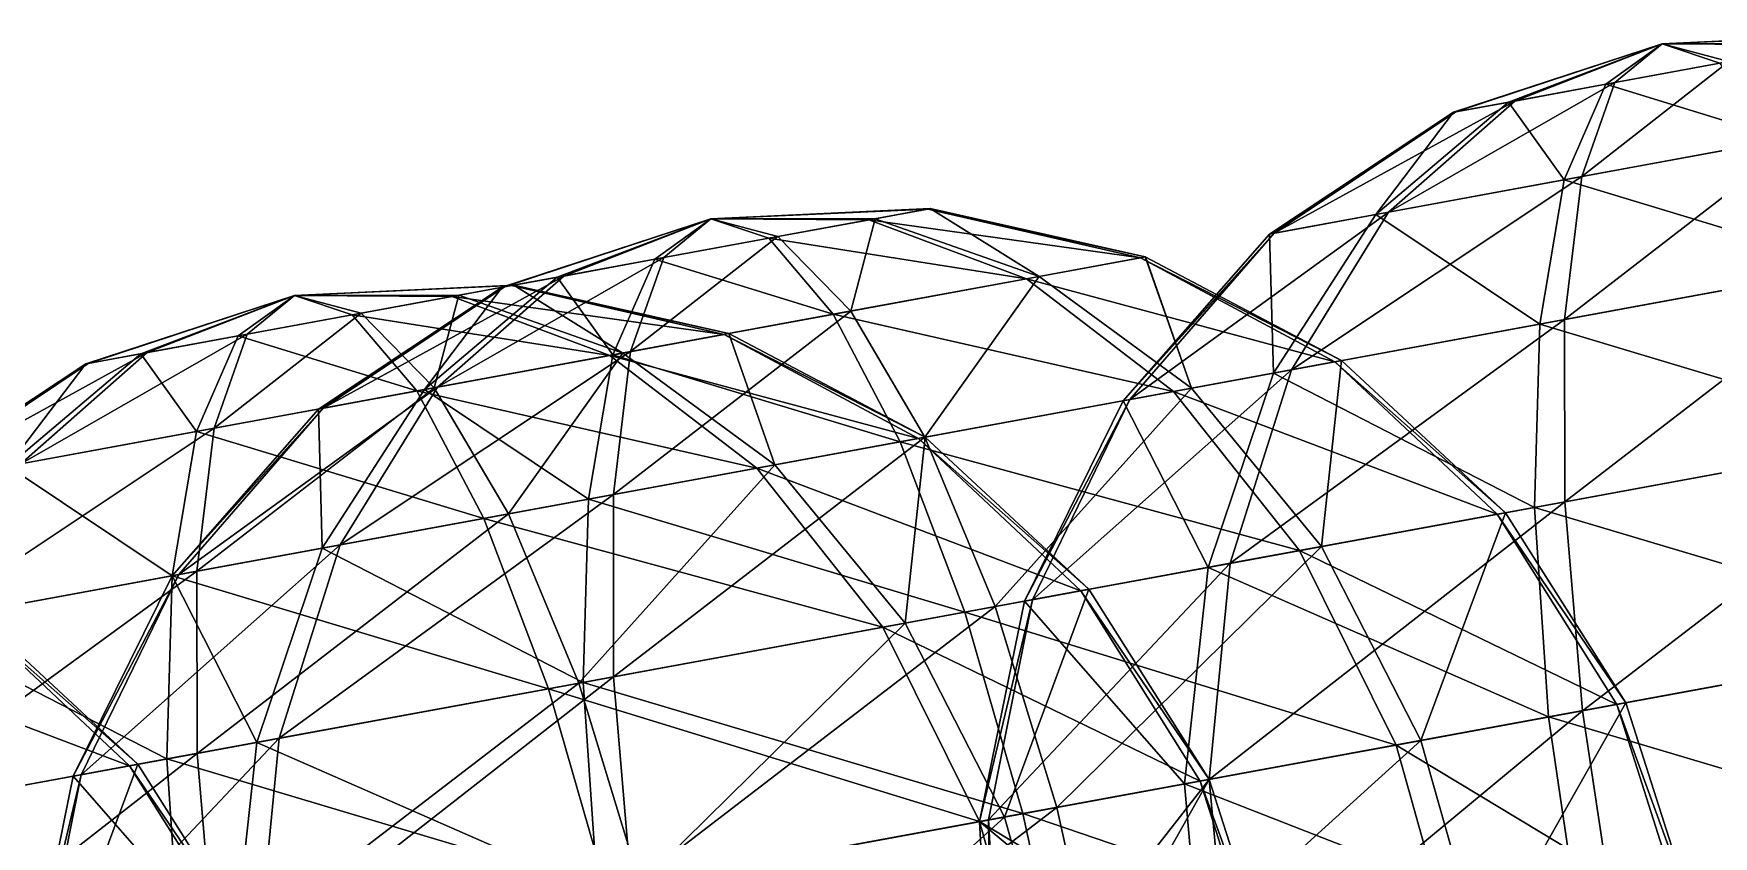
# Model space of a CAD drawing. Header units: metres. Extents: x -550 to 12, y -466 to 28.
# Drawn here: x -323.2 to -265, y -32.7 to -4.8 of the extents above; entities that cross this region are included whole.
import ezdxf

# ---------------------------------------------------------------- set-up
doc = ezdxf.new("R2010")
doc.units = ezdxf.units.M

msp = doc.modelspace()

# ---------------------------------------------------------------- linework, layer by layer
for points in [[(-272.12457, -7.207157, -912.7781), (-266.79633, -5.187, -918.15045), (-274.0277, -7.557468, -916.3008), (-274.02762, -7.557368, -916.30066)], [(-274.0277, -7.557468, -916.3008), (-266.79633, -5.187, -918.15045), (-273.94363, -7.541992, -920.31915), (-273.94354, -7.541892, -920.31903)], [(-273.94363, -7.541992, -920.31915), (-266.79633, -5.187, -918.15045), (-271.89487, -7.164879, -923.75635), (-271.89478, -7.164779, -923.7562)], [(-268.7441, -6.584927, -910.6949), (-266.79633, -5.187, -918.15045), (-272.12457, -7.207157, -912.7781), (-272.12448, -7.207057, -912.77795)], [(-271.89487, -7.164879, -923.75635), (-266.79633, -5.187, -918.15045), (-268.43036, -6.527172, -925.6915), (-268.43027, -6.527072, -925.6914)], [(-264.79218, -5.857502, -910.6094), (-266.79633, -5.187, -918.15045), (-268.7441, -6.584927, -910.6949), (-268.74402, -6.584827, -910.69476)], [(-268.43036, -6.527172, -925.6915), (-266.79633, -5.187, -918.15045), (-264.4784, -5.799747, -925.606), (-264.4783, -5.799647, -925.6059)], [(-261.09796, -5.177517, -923.5228), (-266.79633, -5.187, -918.15045), (-259.1948, -4.827206, -920.0001), (-259.1947, -4.827106, -920)], [(-259.1948, -4.827206, -920.0001), (-266.79633, -5.187, -918.15045), (-259.27887, -4.842682, -915.98175), (-259.27878, -4.842582, -915.9816)], [(-259.27887, -4.842682, -915.98175), (-266.79633, -5.187, -918.15045), (-261.32767, -5.219795, -912.54456), (-261.32758, -5.219695, -912.54443)], [(-264.4784, -5.799747, -925.606), (-266.79633, -5.187, -918.15045), (-261.09796, -5.177517, -923.5228), (-261.09787, -5.177417, -923.5227)], [(-261.32767, -5.219795, -912.54456), (-266.79633, -5.187, -918.15045), (-264.79218, -5.857502, -910.6094), (-264.79208, -5.857402, -910.60925)], [(-269.58292, -9.786682, -932.7186), (-268.43036, -6.527172, -925.6915), (-264.4784, -5.799747, -925.606), (-264.4783, -5.799647, -925.6059)], [(-269.58292, -9.786682, -932.7186), (-264.4784, -5.799747, -925.606), (-261.94836, -8.381405, -932.55347), (-261.94827, -8.381305, -932.55334)], [(-262.55453, -8.492981, -903.5823), (-264.79218, -5.857502, -910.6094), (-268.7441, -6.584927, -910.6949), (-268.74402, -6.584827, -910.69476)], [(-276.27585, -11.018637, -928.9802), (-271.89487, -7.164879, -923.75635), (-268.43036, -6.527172, -925.6915), (-268.43027, -6.527072, -925.6914)], [(-276.27585, -11.018637, -928.9802), (-268.43036, -6.527172, -925.6915), (-269.58292, -9.786682, -932.7186), (-269.58282, -9.786582, -932.7185)], [(-270.1891, -9.898258, -903.74744), (-268.7441, -6.584927, -910.6949), (-272.12457, -7.207157, -912.7781), (-272.12448, -7.207057, -912.77795)], [(-262.55453, -8.492981, -903.5823), (-268.7441, -6.584927, -910.6949), (-270.1891, -9.898258, -903.74744), (-270.189, -9.898158, -903.7473)], [(-280.3962, -11.777063, -914.5772), (-274.0277, -7.557468, -916.3008), (-273.94363, -7.541992, -920.31915), (-273.94354, -7.541892, -920.31903)], [(-280.3962, -11.777063, -914.5772), (-273.94363, -7.541992, -920.31915), (-280.2338, -11.747166, -922.34), (-280.2337, -11.747066, -922.3399)], [(-276.7196, -11.100315, -907.77185), (-274.0277, -7.557468, -916.3008), (-280.3962, -11.777063, -914.5772), (-280.39612, -11.776963, -914.5771)], [(-280.2338, -11.747166, -922.34), (-273.94363, -7.541992, -920.31915), (-271.89487, -7.164879, -923.75635), (-271.89478, -7.164779, -923.7562)], [(-280.2338, -11.747166, -922.34), (-271.89487, -7.164879, -923.75635), (-276.27585, -11.018637, -928.9802), (-276.27576, -11.018537, -928.9801)], [(-270.1891, -9.898258, -903.74744), (-272.12457, -7.207157, -912.7781), (-276.7196, -11.100315, -907.77185), (-276.7195, -11.100215, -907.7717)], [(-276.7196, -11.100315, -907.77185), (-272.12457, -7.207157, -912.7781), (-274.0277, -7.557468, -916.3008), (-274.02762, -7.557368, -916.30066)], [(-260.23584, -12.913837, -897.5479), (-262.55453, -8.492981, -903.5823), (-270.1891, -9.898258, -903.74744), (-270.189, -9.898158, -903.7473)], [(-270.1755, -14.743408, -938.753), (-269.58292, -9.786682, -932.7186), (-261.94836, -8.381405, -932.55347), (-261.94827, -8.381305, -932.55334)], [(-270.1755, -14.743408, -938.753), (-261.94836, -8.381405, -932.55347), (-259.3786, -12.756046, -938.5194), (-259.3785, -12.755946, -938.5193)], [(-261.94836, -8.381405, -932.55347), (-261.94836, -8.381405, -932.55347), (-269.58292, -9.786682, -932.7186), (-269.58282, -9.786582, -932.7185)], [(-279.64075, -16.485655, -933.4661), (-276.27585, -11.018637, -928.9802), (-269.58292, -9.786682, -932.7186), (-269.58282, -9.786582, -932.7185)], [(-279.64075, -16.485655, -933.4661), (-269.58292, -9.786682, -932.7186), (-270.1755, -14.743408, -938.753), (-270.1754, -14.743308, -938.75287)], [(-271.03275, -14.901199, -897.7815), (-270.1891, -9.898258, -903.74744), (-276.7196, -11.100315, -907.77185), (-276.7195, -11.100215, -907.7717)], [(-260.23584, -12.913837, -897.5479), (-270.1891, -9.898258, -903.74744), (-271.03275, -14.901199, -897.7815), (-271.03265, -14.901099, -897.7814)], [(-294.06085, -11.24493, -808.2985), (-299.75922, -11.254414, -802.92615), (-292.15768, -10.894619, -804.7758), (-292.1576, -10.894519, -804.7757)], [(-292.15768, -10.894619, -804.7758), (-299.75922, -11.254414, -802.92615), (-292.24176, -10.910095, -800.75745), (-292.24167, -10.909995, -800.7573)], [(-292.24176, -10.910095, -800.75745), (-299.75922, -11.254414, -802.92615), (-294.29056, -11.287209, -797.32025), (-294.29047, -11.287108, -797.3201)], [(-284.86655, -12.599911, -798.7366), (-292.24176, -10.910095, -800.75745), (-294.29056, -11.287209, -797.32025), (-294.29047, -11.287108, -797.3201)], [(-288.38074, -13.246761, -813.30475), (-294.06085, -11.24493, -808.2985), (-292.15768, -10.894619, -804.7758), (-292.1576, -10.894519, -804.7757)], [(-284.70413, -12.570013, -806.4994), (-292.15768, -10.894619, -804.7758), (-292.24176, -10.910095, -800.75745), (-292.24167, -10.909995, -800.7573)], [(-284.70413, -12.570013, -806.4994), (-292.24176, -10.910095, -800.75745), (-284.86655, -12.599911, -798.7366), (-284.86646, -12.599811, -798.73645)], [(-288.38074, -13.246761, -813.30475), (-292.15768, -10.894619, -804.7758), (-284.70413, -12.570013, -806.4994), (-284.70404, -12.569913, -806.49927)], [(-285.2381, -17.515951, -924.07544), (-280.2338, -11.747166, -922.34), (-276.27585, -11.018637, -928.9802), (-276.27576, -11.018537, -928.9801)], [(-285.2381, -17.515951, -924.07544), (-276.27585, -11.018637, -928.9802), (-279.64075, -16.485655, -933.4661), (-279.64066, -16.485556, -933.466)], [(-305.08746, -13.27457, -797.5538), (-299.75922, -11.254414, -802.92615), (-306.9906, -13.624882, -801.0765), (-306.9905, -13.624782, -801.07635)], [(-306.9906, -13.624882, -801.0765), (-299.75922, -11.254414, -802.92615), (-306.90652, -13.609405, -805.09485), (-306.90643, -13.609305, -805.0947)], [(-306.90652, -13.609405, -805.09485), (-299.75922, -11.254414, -802.92615), (-304.85776, -13.232292, -808.53204), (-304.85767, -13.232192, -808.5319)], [(-301.707, -12.65234, -795.4706), (-299.75922, -11.254414, -802.92615), (-305.08746, -13.27457, -797.5538), (-305.08737, -13.27447, -797.55365)], [(-304.85776, -13.232292, -808.53204), (-299.75922, -11.254414, -802.92615), (-301.39325, -12.594585, -810.4672), (-301.39316, -12.594485, -810.4671)], [(-297.75507, -11.924915, -795.3851), (-299.75922, -11.254414, -802.92615), (-301.707, -12.65234, -795.4706), (-301.7069, -12.65224, -795.47046)], [(-301.39325, -12.594585, -810.4672), (-299.75922, -11.254414, -802.92615), (-297.44128, -11.867161, -810.3817), (-297.4412, -11.867061, -810.3816)], [(-297.44128, -11.867161, -810.3817), (-299.75922, -11.254414, -802.92615), (-294.06085, -11.24493, -808.2985), (-294.06076, -11.24483, -808.2984)], [(-294.29056, -11.287209, -797.32025), (-299.75922, -11.254414, -802.92615), (-297.75507, -11.924915, -795.3851), (-297.75497, -11.924815, -795.38495)], [(-288.8245, -13.32844, -792.0964), (-294.29056, -11.287209, -797.32025), (-297.75507, -11.924915, -795.3851), (-297.75497, -11.924815, -795.38495)], [(-294.91125, -14.448818, -817.32916), (-297.44128, -11.867161, -810.3817), (-294.06085, -11.24493, -808.2985), (-294.06076, -11.24483, -808.2984)], [(-294.91125, -14.448818, -817.32916), (-294.06085, -11.24493, -808.2985), (-288.38074, -13.246761, -813.30475), (-288.38065, -13.246661, -813.3046)], [(-284.86655, -12.599911, -798.7366), (-294.29056, -11.287209, -797.32025), (-288.8245, -13.32844, -792.0964), (-288.8244, -13.32834, -792.09625)], [(-280.26828, -16.601166, -903.4729), (-276.7196, -11.100315, -907.77185), (-280.3962, -11.777063, -914.5772), (-280.39612, -11.776963, -914.5771)], [(-271.03275, -14.901199, -897.7815), (-276.7196, -11.100315, -907.77185), (-280.26828, -16.601166, -903.4729), (-280.2682, -16.601067, -903.4728)], [(-302.5458, -15.854095, -817.4943), (-301.39325, -12.594585, -810.4672), (-297.44128, -11.867161, -810.3817), (-297.4412, -11.867061, -810.3816)], [(-302.5458, -15.854095, -817.4943), (-297.44128, -11.867161, -810.3817), (-294.91125, -14.448818, -817.32916), (-294.91116, -14.448718, -817.32904)], [(-295.51743, -14.560394, -788.358), (-297.75507, -11.924915, -795.3851), (-301.707, -12.65234, -795.4706), (-301.7069, -12.65224, -795.47046)], [(-288.8245, -13.32844, -792.0964), (-297.75507, -11.924915, -795.3851), (-295.51743, -14.560394, -788.358), (-295.51733, -14.560294, -788.35785)], [(-285.4678, -17.55823, -913.0971), (-280.3962, -11.777063, -914.5772), (-280.2338, -11.747166, -922.34), (-280.2337, -11.747066, -922.3399)], [(-285.4678, -17.55823, -913.0971), (-280.2338, -11.747166, -922.34), (-285.2381, -17.515951, -924.07544), (-285.238, -17.515852, -924.0753)], [(-280.26828, -16.601166, -903.4729), (-280.3962, -11.777063, -914.5772), (-285.4678, -17.55823, -913.0971), (-285.4677, -17.55813, -913.097)], [(-309.23874, -17.08605, -813.7559), (-304.85776, -13.232292, -808.53204), (-301.39325, -12.594585, -810.4672), (-301.39316, -12.594485, -810.4671)], [(-309.23874, -17.08605, -813.7559), (-301.39325, -12.594585, -810.4672), (-302.5458, -15.854095, -817.4943), (-302.54572, -15.853995, -817.4942)], [(-303.15198, -15.965672, -788.52313), (-301.707, -12.65234, -795.4706), (-305.08746, -13.27457, -797.5538), (-305.08737, -13.27447, -797.55365)], [(-295.51743, -14.560394, -788.358), (-301.707, -12.65234, -795.4706), (-303.15198, -15.965672, -788.52313), (-303.1519, -15.965571, -788.523)], [(-278.1361, -16.208708, -797.00116), (-284.86655, -12.599911, -798.7366), (-288.8245, -13.32844, -792.0964), (-288.8244, -13.32834, -792.09625)], [(-283.10596, -17.123493, -817.6037), (-288.38074, -13.246761, -813.30475), (-284.70413, -12.570013, -806.4994), (-284.70404, -12.569913, -806.49927)], [(-277.90643, -16.16643, -807.9795), (-284.70413, -12.570013, -806.4994), (-284.86655, -12.599911, -798.7366), (-284.86646, -12.599811, -798.73645)], [(-277.90643, -16.16643, -807.9795), (-284.86655, -12.599911, -798.7366), (-278.1361, -16.208708, -797.00116), (-278.13602, -16.208609, -797.00104)], [(-283.10596, -17.123493, -817.6037), (-284.70413, -12.570013, -806.4994), (-277.90643, -16.16643, -807.9795), (-277.90634, -16.16633, -807.9794)], [(-270.1677, -21.059553, -943.3833), (-270.1755, -14.743408, -938.753), (-259.3786, -12.756046, -938.5194), (-259.3785, -12.755946, -938.5193)], [(-259.3786, -12.756046, -938.5194), (-259.3786, -12.756046, -938.5194), (-270.1755, -14.743408, -938.753), (-270.1754, -14.743308, -938.75287)], [(-270.1677, -21.059553, -943.3833), (-259.3786, -12.756046, -938.5194), (-256.94424, -18.625542, -943.0972), (-256.94415, -18.625443, -943.0971)], [(-313.1967, -17.814579, -807.1157), (-306.90652, -13.609405, -805.09485), (-304.85776, -13.232292, -808.53204), (-304.85767, -13.232192, -808.5319)], [(-313.1967, -17.814579, -807.1157), (-304.85776, -13.232292, -808.53204), (-309.23874, -17.08605, -813.7559), (-309.23865, -17.08595, -813.7558)], [(-303.15198, -15.965672, -788.52313), (-305.08746, -13.27457, -797.5538), (-309.6825, -17.167728, -792.54755), (-309.6824, -17.16763, -792.5474)], [(-309.6825, -17.167728, -792.54755), (-305.08746, -13.27457, -797.5538), (-306.9906, -13.624882, -801.0765), (-306.9905, -13.624782, -801.07635)], [(-283.7335, -17.239004, -787.6105), (-288.8245, -13.32844, -792.0964), (-295.51743, -14.560394, -788.358), (-295.51733, -14.560294, -788.35785)], [(-292.3415, -18.82346, -823.2951), (-294.91125, -14.448818, -817.32916), (-288.38074, -13.246761, -813.30475), (-288.38065, -13.246661, -813.3046)], [(-292.3415, -18.82346, -823.2951), (-288.38074, -13.246761, -813.30475), (-283.10596, -17.123493, -817.6037), (-283.10587, -17.123394, -817.6036)], [(-278.1361, -16.208708, -797.00116), (-288.8245, -13.32844, -792.0964), (-283.7335, -17.239004, -787.6105), (-283.7334, -17.238905, -787.61035)], [(-257.99414, -18.818794, -892.9176), (-260.23584, -12.913837, -897.5479), (-271.03275, -14.901199, -897.7815), (-271.03265, -14.901099, -897.7814)], [(-319.5194, -15.931026, -1176.7433), (-314.19116, -13.91087, -1182.1156), (-321.42255, -16.281338, -1180.266), (-321.42245, -16.281239, -1180.2659)], [(-321.42255, -16.281338, -1180.266), (-314.19116, -13.91087, -1182.1156), (-321.33847, -16.265862, -1184.2843), (-321.33838, -16.265762, -1184.2842)], [(-321.33847, -16.265862, -1184.2843), (-314.19116, -13.91087, -1182.1156), (-319.2897, -15.888748, -1187.7216), (-319.2896, -15.888648, -1187.7214)], [(-316.13895, -15.308796, -1174.66), (-314.19116, -13.91087, -1182.1156), (-319.5194, -15.931026, -1176.7433), (-319.51932, -15.930926, -1176.7432)], [(-319.2897, -15.888748, -1187.7216), (-314.19116, -13.91087, -1182.1156), (-315.8252, -15.251041, -1189.6566), (-315.8251, -15.250941, -1189.6565)], [(-312.187, -14.581371, -1174.5746), (-314.19116, -13.91087, -1182.1156), (-316.13895, -15.308796, -1174.66), (-316.13885, -15.308696, -1174.6599)], [(-315.8252, -15.251041, -1189.6566), (-314.19116, -13.91087, -1182.1156), (-311.87323, -14.523617, -1189.5712), (-311.87314, -14.523517, -1189.571)], [(-308.4928, -13.901386, -1187.4879), (-314.19116, -13.91087, -1182.1156), (-306.58963, -13.551075, -1183.9652), (-306.58954, -13.550975, -1183.9651)], [(-306.58963, -13.551075, -1183.9652), (-314.19116, -13.91087, -1182.1156), (-306.6737, -13.566551, -1179.9469), (-306.6736, -13.566451, -1179.9468)], [(-306.6737, -13.566551, -1179.9469), (-314.19116, -13.91087, -1182.1156), (-308.7225, -13.943665, -1176.5096), (-308.7224, -13.943564, -1176.5095)], [(-311.87323, -14.523617, -1189.5712), (-314.19116, -13.91087, -1182.1156), (-308.4928, -13.901386, -1187.4879), (-308.4927, -13.901286, -1187.4878)], [(-308.7225, -13.943665, -1176.5096), (-314.19116, -13.91087, -1182.1156), (-312.187, -14.581371, -1174.5746), (-312.18692, -14.581271, -1174.5745)], [(-313.3591, -17.844477, -799.3529), (-306.9906, -13.624882, -801.0765), (-306.90652, -13.609405, -805.09485), (-306.90643, -13.609305, -805.0947)], [(-313.3591, -17.844477, -799.3529), (-306.90652, -13.609405, -805.09485), (-313.1967, -17.814579, -807.1157), (-313.1966, -17.81448, -807.1156)], [(-309.6825, -17.167728, -792.54755), (-306.9906, -13.624882, -801.0765), (-313.3591, -17.844477, -799.3529), (-313.359, -17.844378, -799.3528)], [(-303.25644, -15.984896, -1171.2858), (-308.7225, -13.943665, -1176.5096), (-312.187, -14.581371, -1174.5746), (-312.18692, -14.581271, -1174.5745)], [(-309.3432, -17.105274, -1196.5187), (-311.87323, -14.523617, -1189.5712), (-308.4928, -13.901386, -1187.4879), (-308.4927, -13.901286, -1187.4878)], [(-309.3432, -17.105274, -1196.5187), (-308.4928, -13.901386, -1187.4879), (-302.81268, -15.903217, -1192.4943), (-302.8126, -15.903117, -1192.4941)], [(-299.2985, -15.256367, -1177.926), (-306.6737, -13.566551, -1179.9469), (-308.7225, -13.943665, -1176.5096), (-308.7224, -13.943564, -1176.5095)], [(-299.2985, -15.256367, -1177.926), (-308.7225, -13.943665, -1176.5096), (-303.25644, -15.984896, -1171.2858), (-303.25635, -15.984796, -1171.2856)], [(-302.81268, -15.903217, -1192.4943), (-308.4928, -13.901386, -1187.4879), (-306.58963, -13.551075, -1183.9652), (-306.58954, -13.550975, -1183.9651)], [(-299.13608, -15.226469, -1185.6888), (-306.58963, -13.551075, -1183.9652), (-306.6737, -13.566551, -1179.9469), (-306.6736, -13.566451, -1179.9468)], [(-299.13608, -15.226469, -1185.6888), (-306.6737, -13.566551, -1179.9469), (-299.2985, -15.256367, -1177.926), (-299.2984, -15.256267, -1177.9259)], [(-302.81268, -15.903217, -1192.4943), (-306.58963, -13.551075, -1183.9652), (-299.13608, -15.226469, -1185.6888), (-299.136, -15.226369, -1185.6887)], [(-316.97775, -18.510551, -1196.6838), (-315.8252, -15.251041, -1189.6566), (-311.87323, -14.523617, -1189.5712), (-311.87314, -14.523517, -1189.571)], [(-316.97775, -18.510551, -1196.6838), (-311.87323, -14.523617, -1189.5712), (-309.3432, -17.105274, -1196.5187), (-309.3431, -17.105175, -1196.5186)], [(-303.1384, -20.810822, -823.5287), (-302.5458, -15.854095, -817.4943), (-294.91125, -14.448818, -817.32916), (-294.91116, -14.448718, -817.32904)], [(-303.1384, -20.810822, -823.5287), (-294.91125, -14.448818, -817.32916), (-292.3415, -18.82346, -823.2951), (-292.3414, -18.82336, -823.295)], [(-294.91125, -14.448818, -817.32916), (-294.91125, -14.448818, -817.32916), (-302.5458, -15.854095, -817.4943), (-302.54572, -15.853995, -817.4942)], [(-309.94937, -17.21685, -1167.5474), (-312.187, -14.581371, -1174.5746), (-316.13895, -15.308796, -1174.66), (-316.13885, -15.308696, -1174.6599)], [(-303.25644, -15.984896, -1171.2858), (-312.187, -14.581371, -1174.5746), (-309.94937, -17.21685, -1167.5474), (-309.94928, -17.216751, -1167.5472)], [(-293.19873, -18.98125, -782.3236), (-295.51743, -14.560394, -788.358), (-303.15198, -15.965672, -788.52313), (-303.1519, -15.965571, -788.523)], [(-283.7335, -17.239004, -787.6105), (-295.51743, -14.560394, -788.358), (-293.19873, -18.98125, -782.3236), (-293.19864, -18.981152, -782.3235)], [(-281.7602, -23.19336, -936.9082), (-279.64075, -16.485655, -933.4661), (-270.1755, -14.743408, -938.753), (-270.1754, -14.743308, -938.75287)], [(-281.7602, -23.19336, -936.9082), (-270.1755, -14.743408, -938.753), (-270.1677, -21.059553, -943.3833), (-270.1676, -21.059454, -943.3832)], [(-271.2176, -21.252806, -893.2037), (-271.03275, -14.901199, -897.7815), (-280.26828, -16.601166, -903.4729), (-280.2682, -16.601067, -903.4728)], [(-257.99414, -18.818794, -892.9176), (-271.03275, -14.901199, -897.7815), (-271.2176, -21.252806, -893.2037), (-271.2175, -21.252707, -893.20355)], [(-323.6707, -19.742506, -1192.9454), (-319.2897, -15.888748, -1187.7216), (-315.8252, -15.251041, -1189.6566), (-315.8251, -15.250941, -1189.6565)], [(-323.6707, -19.742506, -1192.9454), (-315.8252, -15.251041, -1189.6566), (-316.97775, -18.510551, -1196.6838), (-316.97766, -18.510452, -1196.6837)], [(-317.58392, -18.622128, -1167.7125), (-316.13895, -15.308796, -1174.66), (-319.5194, -15.931026, -1176.7433), (-319.51932, -15.930926, -1176.7432)], [(-309.94937, -17.21685, -1167.5474), (-316.13895, -15.308796, -1174.66), (-317.58392, -18.622128, -1167.7125), (-317.58383, -18.622028, -1167.7124)], [(-292.56805, -18.865164, -1176.1907), (-299.2985, -15.256367, -1177.926), (-303.25644, -15.984896, -1171.2858), (-303.25635, -15.984796, -1171.2856)], [(-297.5379, -19.77995, -1196.7932), (-302.81268, -15.903217, -1192.4943), (-299.13608, -15.226469, -1185.6888), (-299.136, -15.226369, -1185.6887)], [(-292.33838, -18.822886, -1187.169), (-299.13608, -15.226469, -1185.6888), (-299.2985, -15.256367, -1177.926), (-299.2984, -15.256267, -1177.9259)], [(-292.33838, -18.822886, -1187.169), (-299.2985, -15.256367, -1177.926), (-292.56805, -18.865164, -1176.1907), (-292.56796, -18.865065, -1176.1906)], [(-297.5379, -19.77995, -1196.7932), (-299.13608, -15.226469, -1185.6888), (-292.33838, -18.822886, -1187.169), (-292.3383, -18.822786, -1187.1688)], [(-327.79105, -20.500933, -1178.5424), (-321.42255, -16.281338, -1180.266), (-321.33847, -16.265862, -1184.2843), (-321.33838, -16.265762, -1184.2842)], [(-327.79105, -20.500933, -1178.5424), (-321.33847, -16.265862, -1184.2843), (-327.62863, -20.471035, -1186.3052), (-327.62854, -20.470936, -1186.305)], [(-324.11444, -19.824184, -1171.7369), (-321.42255, -16.281338, -1180.266), (-327.79105, -20.500933, -1178.5424), (-327.79095, -20.500834, -1178.5422)], [(-327.62863, -20.471035, -1186.3052), (-321.33847, -16.265862, -1184.2843), (-319.2897, -15.888748, -1187.7216), (-319.2896, -15.888648, -1187.7214)], [(-327.62863, -20.471035, -1186.3052), (-319.2897, -15.888748, -1187.7216), (-323.6707, -19.742506, -1192.9454), (-323.6706, -19.742407, -1192.9453)], [(-317.58392, -18.622128, -1167.7125), (-319.5194, -15.931026, -1176.7433), (-324.11444, -19.824184, -1171.7369), (-324.11435, -19.824085, -1171.7368)], [(-324.11444, -19.824184, -1171.7369), (-319.5194, -15.931026, -1176.7433), (-321.42255, -16.281338, -1180.266), (-321.42245, -16.281239, -1180.2659)], [(-312.60364, -22.553068, -818.2418), (-309.23874, -17.08605, -813.7559), (-302.5458, -15.854095, -817.4943), (-302.54572, -15.853995, -817.4942)], [(-312.60364, -22.553068, -818.2418), (-302.5458, -15.854095, -817.4943), (-303.1384, -20.810822, -823.5287), (-303.1383, -20.810722, -823.52856)], [(-298.16544, -19.89546, -1166.7999), (-303.25644, -15.984896, -1171.2858), (-309.94937, -17.21685, -1167.5474), (-309.94928, -17.216751, -1167.5472)], [(-303.99564, -20.968613, -782.5572), (-303.15198, -15.965672, -788.52313), (-309.6825, -17.167728, -792.54755), (-309.6824, -17.16763, -792.5474)], [(-306.77344, -21.479916, -1202.4846), (-309.3432, -17.105274, -1196.5187), (-302.81268, -15.903217, -1192.4943), (-302.8126, -15.903117, -1192.4941)], [(-306.77344, -21.479916, -1202.4846), (-302.81268, -15.903217, -1192.4943), (-297.5379, -19.77995, -1196.7932), (-297.5378, -19.77985, -1196.7931)], [(-293.19873, -18.98125, -782.3236), (-303.15198, -15.965672, -788.52313), (-303.99564, -20.968613, -782.5572), (-303.99554, -20.968513, -782.55707)], [(-292.56805, -18.865164, -1176.1907), (-303.25644, -15.984896, -1171.2858), (-298.16544, -19.89546, -1166.7999), (-298.16534, -19.89536, -1166.7998)], [(-272.5092, -21.490551, -795.66956), (-278.1361, -16.208708, -797.00116), (-283.7335, -17.239004, -787.6105), (-283.7334, -17.238905, -787.61035)], [(-278.59595, -22.61093, -820.9024), (-283.10596, -17.123493, -817.6037), (-277.90643, -16.16643, -807.9795), (-277.90634, -16.16633, -807.9794)], [(-278.59595, -22.61093, -820.9024), (-277.90643, -16.16643, -807.9795), (-272.22784, -21.438768, -809.1152), (-272.22775, -21.43867, -809.11505)], [(-272.22784, -21.438768, -809.1152), (-277.90643, -16.16643, -807.9795), (-278.1361, -16.208708, -797.00116), (-278.13602, -16.208609, -797.00104)], [(-272.22784, -21.438768, -809.1152), (-278.1361, -16.208708, -797.00116), (-272.5092, -21.490551, -795.66956), (-272.5091, -21.490452, -795.66943)], [(-288.61554, -24.45521, -925.40704), (-285.2381, -17.515951, -924.07544), (-279.64075, -16.485655, -933.4661), (-279.64066, -16.485556, -933.466)], [(-288.61554, -24.45521, -925.40704), (-279.64075, -16.485655, -933.4661), (-281.7602, -23.19336, -936.9082), (-281.7601, -23.19326, -936.9081)], [(-282.52875, -23.334831, -900.1742), (-280.26828, -16.601166, -903.4729), (-285.4678, -17.55823, -913.0971), (-285.4677, -17.55813, -913.097)], [(-271.2176, -21.252806, -893.2037), (-280.26828, -16.601166, -903.4729), (-282.52875, -23.334831, -900.1742), (-282.52866, -23.334732, -900.1741)], [(-318.201, -23.583364, -808.85114), (-313.1967, -17.814579, -807.1157), (-309.23874, -17.08605, -813.7559), (-309.23865, -17.08595, -813.7558)], [(-318.201, -23.583364, -808.85114), (-309.23874, -17.08605, -813.7559), (-312.60364, -22.553068, -818.2418), (-312.60355, -22.552969, -818.2417)], [(-307.63068, -21.637707, -1161.5131), (-309.94937, -17.21685, -1167.5474), (-317.58392, -18.622128, -1167.7125), (-317.58383, -18.622028, -1167.7124)], [(-317.57034, -23.467278, -1202.7181), (-316.97775, -18.510551, -1196.6838), (-309.3432, -17.105274, -1196.5187), (-309.3431, -17.105175, -1196.5186)], [(-317.57034, -23.467278, -1202.7181), (-309.3432, -17.105274, -1196.5187), (-306.77344, -21.479916, -1202.4846), (-306.77335, -21.479816, -1202.4845)], [(-309.3432, -17.105274, -1196.5187), (-309.3432, -17.105274, -1196.5187), (-316.97775, -18.510551, -1196.6838), (-316.97766, -18.510452, -1196.6837)], [(-313.23117, -22.66858, -788.2486), (-309.6825, -17.167728, -792.54755), (-313.3591, -17.844477, -799.3529), (-313.359, -17.844378, -799.3528)], [(-303.99564, -20.968613, -782.5572), (-309.6825, -17.167728, -792.54755), (-313.23117, -22.66858, -788.2486), (-313.23108, -22.66848, -788.2485)], [(-298.16544, -19.89546, -1166.7999), (-309.94937, -17.21685, -1167.5474), (-307.63068, -21.637707, -1161.5131), (-307.63058, -21.637608, -1161.513)], [(-279.36453, -22.752401, -784.1684), (-283.7335, -17.239004, -787.6105), (-293.19873, -18.98125, -782.3236), (-293.19864, -18.981152, -782.3235)], [(-289.90714, -24.692955, -827.8729), (-292.3415, -18.82346, -823.2951), (-283.10596, -17.123493, -817.6037), (-283.10587, -17.123394, -817.6036)], [(-289.90714, -24.692955, -827.8729), (-283.10596, -17.123493, -817.6037), (-278.59595, -22.61093, -820.9024), (-278.59586, -22.61083, -820.9023)], [(-272.5092, -21.490551, -795.66956), (-283.7335, -17.239004, -787.6105), (-279.36453, -22.752401, -784.1684), (-279.36444, -22.752302, -784.1683)], [(-318.4307, -23.625643, -797.8728), (-313.3591, -17.844477, -799.3529), (-313.1967, -17.814579, -807.1157), (-313.1966, -17.81448, -807.1156)], [(-318.4307, -23.625643, -797.8728), (-313.1967, -17.814579, -807.1157), (-318.201, -23.583364, -808.85114), (-318.2009, -23.583265, -808.851)], [(-313.23117, -22.66858, -788.2486), (-313.3591, -17.844477, -799.3529), (-318.4307, -23.625643, -797.8728), (-318.4306, -23.625544, -797.8727)], [(-288.89685, -24.506992, -911.9614), (-285.4678, -17.55823, -913.0971), (-285.2381, -17.515951, -924.07544), (-285.238, -17.515852, -924.0753)], [(-288.89685, -24.506992, -911.9614), (-285.2381, -17.515951, -924.07544), (-288.61554, -24.45521, -925.40704), (-288.61545, -24.45511, -925.4069)], [(-282.52875, -23.334831, -900.1742), (-285.4678, -17.55823, -913.0971), (-288.89685, -24.506992, -911.9614), (-288.89676, -24.506893, -911.9613)], [(-327.03558, -25.209524, -1197.4313), (-323.6707, -19.742506, -1192.9454), (-316.97775, -18.510551, -1196.6838), (-316.97766, -18.510452, -1196.6837)], [(-327.03558, -25.209524, -1197.4313), (-316.97775, -18.510551, -1196.6838), (-317.57034, -23.467278, -1202.7181), (-317.57025, -23.467178, -1202.718)], [(-318.42758, -23.625069, -1161.7466), (-317.58392, -18.622128, -1167.7125), (-324.11444, -19.824184, -1171.7369), (-324.11435, -19.824085, -1171.7368)], [(-307.63068, -21.637707, -1161.5131), (-317.58392, -18.622128, -1167.7125), (-318.42758, -23.625069, -1161.7466), (-318.4275, -23.62497, -1161.7465)], [(-269.56003, -28.30468, -946.294), (-270.1677, -21.059553, -943.3833), (-256.94424, -18.625542, -943.0972), (-256.94415, -18.625443, -943.0971)], [(-256.94424, -18.625542, -943.0972), (-256.94424, -18.625542, -943.0972), (-270.1677, -21.059553, -943.3833), (-270.1676, -21.059454, -943.3832)], [(-269.56003, -28.30468, -946.294), (-256.94424, -18.625542, -943.0972), (-254.81119, -25.589891, -945.975), (-254.81108, -25.589792, -945.97485)], [(-290.95703, -24.886208, -777.6933), (-293.19873, -18.98125, -782.3236), (-303.99564, -20.968613, -782.5572), (-303.99554, -20.968513, -782.55707)], [(-303.13058, -27.126966, -828.159), (-303.1384, -20.810822, -823.5287), (-292.3415, -18.82346, -823.2951), (-292.3414, -18.82336, -823.295)], [(-292.3415, -18.82346, -823.2951), (-292.3415, -18.82346, -823.2951), (-303.1384, -20.810822, -823.5287), (-303.1383, -20.810722, -823.52856)], [(-303.13058, -27.126966, -828.159), (-292.3415, -18.82346, -823.2951), (-289.90714, -24.692955, -827.8729), (-289.90704, -24.692856, -827.8728)], [(-286.94113, -24.147007, -1174.859), (-292.56805, -18.865164, -1176.1907), (-298.16544, -19.89546, -1166.7999), (-298.16534, -19.89536, -1166.7998)], [(-293.0279, -25.267385, -1200.0919), (-297.5379, -19.77995, -1196.7932), (-292.33838, -18.822886, -1187.169), (-292.3383, -18.822786, -1187.1688)], [(-279.36453, -22.752401, -784.1684), (-293.19873, -18.98125, -782.3236), (-290.95703, -24.886208, -777.6933), (-290.95694, -24.886108, -777.6932)], [(-293.0279, -25.267385, -1200.0919), (-292.33838, -18.822886, -1187.169), (-286.6598, -24.095224, -1188.3046), (-286.6597, -24.095125, -1188.3044)], [(-286.6598, -24.095224, -1188.3046), (-292.33838, -18.822886, -1187.169), (-292.56805, -18.865164, -1176.1907), (-292.56796, -18.865065, -1176.1906)], [(-286.6598, -24.095224, -1188.3046), (-292.56805, -18.865164, -1176.1907), (-286.94113, -24.147007, -1174.859), (-286.94104, -24.146908, -1174.8589)], [(-255.9822, -25.805437, -890.0069), (-257.99414, -18.818794, -892.9176), (-271.2176, -21.252806, -893.2037), (-271.2175, -21.252707, -893.20355)], [(-304.33908, -27.349411, -1207.0624), (-306.77344, -21.479916, -1202.4846), (-297.5379, -19.77995, -1196.7932), (-297.5378, -19.77985, -1196.7931)], [(-304.33908, -27.349411, -1207.0624), (-297.5379, -19.77995, -1196.7932), (-293.0279, -25.267385, -1200.0919), (-293.0278, -25.267286, -1200.0918)], [(-318.42758, -23.625069, -1161.7466), (-324.11444, -19.824184, -1171.7369), (-327.66312, -25.325035, -1167.438), (-327.66302, -25.324936, -1167.4379)], [(-293.79648, -25.408857, -1163.3578), (-298.16544, -19.89546, -1166.7999), (-307.63068, -21.637707, -1161.5131), (-307.63058, -21.637608, -1161.513)], [(-286.94113, -24.147007, -1174.859), (-298.16544, -19.89546, -1166.7999), (-293.79648, -25.408857, -1163.3578), (-293.7964, -25.408758, -1163.3577)], [(-314.72308, -29.260773, -821.6839), (-312.60364, -22.553068, -818.2418), (-303.1384, -20.810822, -823.5287), (-303.1383, -20.810722, -823.52856)], [(-314.72308, -29.260773, -821.6839), (-303.1384, -20.810822, -823.5287), (-303.13058, -27.126966, -828.159), (-303.1305, -27.126867, -828.1589)], [(-317.56253, -29.783422, -1207.3484), (-317.57034, -23.467278, -1202.7181), (-306.77344, -21.479916, -1202.4846), (-306.77335, -21.479816, -1202.4845)], [(-306.77344, -21.479916, -1202.4846), (-306.77344, -21.479916, -1202.4846), (-317.57034, -23.467278, -1202.7181), (-317.57025, -23.467178, -1202.718)], [(-317.56253, -29.783422, -1207.3484), (-306.77344, -21.479916, -1202.4846), (-304.33908, -27.349411, -1207.0624), (-304.339, -27.349312, -1207.0623)], [(-304.18048, -27.320219, -777.9794), (-303.99564, -20.968613, -782.5572), (-313.23117, -22.66858, -788.2486), (-313.23108, -22.66848, -788.2485)], [(-290.95703, -24.886208, -777.6933), (-303.99564, -20.968613, -782.5572), (-304.18048, -27.320219, -777.9794), (-304.1804, -27.32012, -777.97925)], [(-270.73102, -28.520226, -890.3259), (-271.2176, -21.252806, -893.2037), (-282.52875, -23.334831, -900.1742), (-282.52866, -23.334732, -900.1741)], [(-282.48978, -30.684631, -939.072), (-281.7602, -23.19336, -936.9082), (-270.1677, -21.059553, -943.3833), (-270.1676, -21.059454, -943.3832)], [(-282.48978, -30.684631, -939.072), (-270.1677, -21.059553, -943.3833), (-269.56003, -28.30468, -946.294), (-269.55994, -28.30458, -946.2939)], [(-268.36917, -28.085487, -794.8325), (-272.5092, -21.490551, -795.66956), (-279.36453, -22.752401, -784.1684), (-279.36444, -22.752302, -784.1683)], [(-275.15808, -29.335108, -822.9761), (-278.59595, -22.61093, -820.9024), (-272.22784, -21.438768, -809.1152), (-272.22775, -21.43867, -809.11505)], [(-275.15808, -29.335108, -822.9761), (-272.22784, -21.438768, -809.1152), (-268.05542, -28.027733, -809.8291), (-268.05533, -28.027634, -809.829)], [(-268.05542, -28.027733, -809.8291), (-272.22784, -21.438768, -809.1152), (-272.5092, -21.490551, -795.66956), (-272.5091, -21.490452, -795.66943)], [(-268.05542, -28.027733, -809.8291), (-272.5092, -21.490551, -795.66956), (-268.36917, -28.085487, -794.8325), (-268.36908, -28.085388, -794.8324)], [(-255.9822, -25.805437, -890.0069), (-271.2176, -21.252806, -893.2037), (-270.73102, -28.520226, -890.3259), (-270.73093, -28.520126, -890.3258)], [(-305.38898, -27.542664, -1156.8828), (-307.63068, -21.637707, -1161.5131), (-318.42758, -23.625069, -1161.7466), (-318.4275, -23.62497, -1161.7465)], [(-293.79648, -25.408857, -1163.3578), (-307.63068, -21.637707, -1161.5131), (-305.38898, -27.542664, -1156.8828), (-305.3889, -27.542564, -1156.8827)], [(-321.57843, -30.522623, -810.18274), (-318.201, -23.583364, -808.85114), (-312.60364, -22.553068, -818.2418), (-312.60355, -22.552969, -818.2417)], [(-321.57843, -30.522623, -810.18274), (-312.60364, -22.553068, -818.2418), (-314.72308, -29.260773, -821.6839), (-314.723, -29.260674, -821.6838)], [(-315.49164, -29.402245, -784.9499), (-313.23117, -22.66858, -788.2486), (-318.4307, -23.625643, -797.8728), (-318.4306, -23.625544, -797.8727)], [(-304.18048, -27.320219, -777.9794), (-313.23117, -22.66858, -788.2486), (-315.49164, -29.402245, -784.9499), (-315.49155, -29.402145, -784.94977)], [(-287.77408, -31.657305, -830.7507), (-289.90714, -24.692955, -827.8729), (-278.59595, -22.61093, -820.9024), (-278.59586, -22.61083, -820.9023)], [(-287.77408, -31.657305, -830.7507), (-278.59595, -22.61093, -820.9024), (-275.15808, -29.335108, -822.9761), (-275.158, -29.335009, -822.97595)], [(-276.01532, -29.492899, -782.0046), (-279.36453, -22.752401, -784.1684), (-290.95703, -24.886208, -777.6933), (-290.95694, -24.886108, -777.6932)], [(-290.13593, -32.09204, -926.2441), (-288.61554, -24.45521, -925.40704), (-281.7602, -23.19336, -936.9082), (-281.7601, -23.19326, -936.9081)], [(-290.13593, -32.09204, -926.2441), (-281.7602, -23.19336, -936.9082), (-282.48978, -30.684631, -939.072), (-282.4897, -30.684532, -939.0719)], [(-268.36917, -28.085487, -794.8325), (-279.36453, -22.752401, -784.1684), (-276.01532, -29.492899, -782.0046), (-276.01523, -29.4928, -782.00446)], [(-329.15503, -31.917229, -1200.8734), (-327.03558, -25.209524, -1197.4313), (-317.57034, -23.467278, -1202.7181), (-317.57025, -23.467178, -1202.718)], [(-329.15503, -31.917229, -1200.8734), (-317.57034, -23.467278, -1202.7181), (-317.56253, -29.783422, -1207.3484), (-317.56244, -29.783323, -1207.3483)], [(-318.61243, -29.976675, -1157.1688), (-318.42758, -23.625069, -1161.7466), (-327.66312, -25.325035, -1167.438), (-327.66302, -25.324936, -1167.4379)], [(-321.85974, -30.574406, -796.7371), (-318.4307, -23.625643, -797.8728), (-318.201, -23.583364, -808.85114), (-318.2009, -23.583265, -808.851)], [(-321.85974, -30.574406, -796.7371), (-318.201, -23.583364, -808.85114), (-321.57843, -30.522623, -810.18274), (-321.57834, -30.522524, -810.1826)], [(-315.49164, -29.402245, -784.9499), (-318.4307, -23.625643, -797.8728), (-321.85974, -30.574406, -796.7371), (-321.85965, -30.574306, -796.737)], [(-305.38898, -27.542664, -1156.8828), (-318.42758, -23.625069, -1161.7466), (-318.61243, -29.976675, -1157.1688), (-318.61234, -29.976576, -1157.1687)], [(-283.34702, -30.84242, -898.1005), (-282.52875, -23.334831, -900.1742), (-288.89685, -24.506992, -911.9614), (-288.89676, -24.506893, -911.9613)], [(-270.73102, -28.520226, -890.3259), (-282.52875, -23.334831, -900.1742), (-283.34702, -30.84242, -898.1005), (-283.34692, -30.842321, -898.1004)], [(-282.80112, -30.741943, -1174.022), (-286.94113, -24.147007, -1174.859), (-293.79648, -25.408857, -1163.3578), (-293.7964, -25.408758, -1163.3577)], [(-289.59003, -31.991564, -1202.1655), (-293.0279, -25.267385, -1200.0919), (-286.6598, -24.095224, -1188.3046), (-286.6597, -24.095125, -1188.3044)], [(-289.59003, -31.991564, -1202.1655), (-286.6598, -24.095224, -1188.3046), (-282.48737, -30.684189, -1189.0186), (-282.48727, -30.68409, -1189.0184)], [(-282.48737, -30.684189, -1189.0186), (-286.6598, -24.095224, -1188.3046), (-286.94113, -24.147007, -1174.859), (-286.94104, -24.146908, -1174.8589)], [(-282.48737, -30.684189, -1189.0186), (-286.94113, -24.147007, -1174.859), (-282.80112, -30.741943, -1174.022), (-282.80103, -30.741844, -1174.0219)], [(-319.904, -30.214413, -1059.6348), (-325.5309, -24.93257, -1060.9664), (-331.1283, -25.962866, -1051.5757), (-331.1282, -25.962767, -1051.5756)], [(-325.99075, -31.334791, -1084.8677), (-325.30124, -24.890291, -1071.9447), (-319.62265, -30.16263, -1073.0803), (-319.62256, -30.16253, -1073.0802)], [(-319.62265, -30.16263, -1073.0803), (-325.30124, -24.890291, -1071.9447), (-325.5309, -24.93257, -1060.9664), (-325.53082, -24.93247, -1060.9663)], [(-319.62265, -30.16263, -1073.0803), (-325.5309, -24.93257, -1060.9664), (-319.904, -30.214413, -1059.6348), (-319.9039, -30.214314, -1059.6346)], [(-288.94507, -31.87285, -774.7826), (-290.95703, -24.886208, -777.6933), (-304.18048, -27.320219, -777.9794), (-304.1804, -27.32012, -777.97925)], [(-302.52292, -34.372093, -831.0697), (-303.13058, -27.126966, -828.159), (-289.90714, -24.692955, -827.8729), (-289.90704, -24.692856, -827.8728)], [(-289.90714, -24.692955, -827.8729), (-289.90714, -24.692955, -827.8729), (-303.13058, -27.126966, -828.159), (-303.1305, -27.126867, -828.1589)], [(-302.52292, -34.372093, -831.0697), (-289.90714, -24.692955, -827.8729), (-287.77408, -31.657305, -830.7507), (-287.774, -31.657206, -830.75055)], [(-276.01532, -29.492899, -782.0046), (-290.95703, -24.886208, -777.6933), (-288.94507, -31.87285, -774.7826), (-288.94498, -31.872751, -774.7825)], [(-290.4497, -32.149796, -911.2475), (-288.89685, -24.506992, -911.9614), (-288.61554, -24.45521, -925.40704), (-288.61545, -24.45511, -925.4069)], [(-290.4497, -32.149796, -911.2475), (-288.61554, -24.45521, -925.40704), (-290.13593, -32.09204, -926.2441), (-290.13583, -32.09194, -926.24396)], [(-283.34702, -30.84242, -898.1005), (-288.89685, -24.506992, -911.9614), (-290.4497, -32.149796, -911.2475), (-290.44962, -32.149696, -911.2474)], [(-318.61243, -29.976675, -1157.1688), (-327.66312, -25.325035, -1167.438), (-329.92358, -32.0587, -1164.1393), (-329.9235, -32.0586, -1164.1392)], [(-290.44727, -32.149353, -1161.1941), (-293.79648, -25.408857, -1163.3578), (-305.38898, -27.542664, -1156.8828), (-305.3889, -27.542564, -1156.8827)], [(-302.20602, -34.31376, -1209.9402), (-304.33908, -27.349411, -1207.0624), (-293.0279, -25.267385, -1200.0919), (-293.0278, -25.267286, -1200.0918)], [(-302.20602, -34.31376, -1209.9402), (-293.0279, -25.267385, -1200.0919), (-289.59003, -31.991564, -1202.1655), (-289.58994, -31.991465, -1202.1654)], [(-282.80112, -30.741943, -1174.022), (-293.79648, -25.408857, -1163.3578), (-290.44727, -32.149353, -1161.1941), (-290.44717, -32.149254, -1161.194)], [(-268.39392, -35.98505, -947.2868), (-269.56003, -28.30468, -946.294), (-254.81119, -25.589891, -945.975), (-254.81108, -25.589792, -945.97485)], [(-254.81119, -25.589891, -945.975), (-254.81119, -25.589891, -945.975), (-269.56003, -28.30468, -946.294), (-269.55994, -28.30458, -946.2939)], [(-268.39392, -35.98505, -947.2868), (-254.81119, -25.589891, -945.975), (-253.12479, -33.174496, -946.95654), (-253.12468, -33.174397, -946.9564)], [(-319.904, -30.214413, -1059.6348), (-331.1283, -25.962866, -1051.5757), (-326.75934, -31.476263, -1048.1335), (-326.75925, -31.476164, -1048.1334)], [(-254.33711, -33.397644, -889.0141), (-255.9822, -25.805437, -890.0069), (-270.73102, -28.520226, -890.3259), (-270.73093, -28.520126, -890.3258)], [(-316.95486, -37.02855, -1210.2592), (-317.56253, -29.783422, -1207.3484), (-304.33908, -27.349411, -1207.0624), (-304.339, -27.349312, -1207.0623)], [(-304.33908, -27.349411, -1207.0624), (-304.33908, -27.349411, -1207.0624), (-317.56253, -29.783422, -1207.3484), (-317.56244, -29.783323, -1207.3483)], [(-316.95486, -37.02855, -1210.2592), (-304.33908, -27.349411, -1207.0624), (-302.20602, -34.31376, -1209.9402), (-302.20593, -34.31366, -1209.9401)], [(-303.6939, -34.58764, -775.1016), (-304.18048, -27.320219, -777.9794), (-315.49164, -29.402245, -784.9499), (-315.49155, -29.402145, -784.94977)], [(-315.45267, -36.752045, -823.8477), (-314.72308, -29.260773, -821.6839), (-303.13058, -27.126966, -828.159), (-303.1305, -27.126867, -828.1589)], [(-315.45267, -36.752045, -823.8477), (-303.13058, -27.126966, -828.159), (-302.52292, -34.372093, -831.0697), (-302.52283, -34.371994, -831.0696)], [(-288.94507, -31.87285, -774.7826), (-304.18048, -27.320219, -777.9794), (-303.6939, -34.58764, -775.1016), (-303.69382, -34.58754, -775.1015)], [(-303.377, -34.529305, -1153.972), (-305.38898, -27.542664, -1156.8828), (-318.61243, -29.976675, -1157.1688), (-318.61234, -29.976576, -1157.1687)], [(-290.44727, -32.149353, -1161.1941), (-305.38898, -27.542664, -1156.8828), (-303.377, -34.529305, -1153.972), (-303.37692, -34.529205, -1153.9719)], [(-269.60623, -36.2082, -889.34436), (-270.73102, -28.520226, -890.3259), (-283.34702, -30.84242, -898.1005), (-283.34692, -30.842321, -898.1004)], [(-281.7798, -38.448956, -939.81006), (-282.48978, -30.684631, -939.072), (-269.56003, -28.30468, -946.294), (-269.55994, -28.30458, -946.2939)], [(-281.7798, -38.448956, -939.81006), (-269.56003, -28.30468, -946.294), (-268.39392, -35.98505, -947.2868), (-268.39383, -35.98495, -947.2867)], [(-265.99826, -35.54409, -794.547), (-268.36917, -28.085487, -794.8325), (-276.01532, -29.492899, -782.0046), (-276.01523, -29.4928, -782.00446)], [(-273.02664, -36.83779, -823.68335), (-275.15808, -29.335108, -822.9761), (-268.05542, -28.027733, -809.8291), (-268.05533, -28.027634, -809.829)], [(-273.02664, -36.83779, -823.68335), (-268.05542, -28.027733, -809.8291), (-265.6734, -35.4843, -810.07263), (-265.6733, -35.4842, -810.0725)], [(-254.33711, -33.397644, -889.0141), (-270.73102, -28.520226, -890.3259), (-269.60623, -36.2082, -889.34436), (-269.60614, -36.2081, -889.34424)], [(-265.6734, -35.4843, -810.07263), (-268.05542, -28.027733, -809.8291), (-268.36917, -28.085487, -794.8325), (-268.36908, -28.085388, -794.8324)], [(-265.6734, -35.4843, -810.07263), (-268.36917, -28.085487, -794.8325), (-265.99826, -35.54409, -794.547), (-265.99817, -35.54399, -794.5469)], [(-323.09882, -38.159454, -811.0198), (-321.57843, -30.522623, -810.18274), (-314.72308, -29.260773, -821.6839), (-314.723, -29.260674, -821.6838)], [(-323.09882, -38.159454, -811.0198), (-314.72308, -29.260773, -821.6839), (-315.45267, -36.752045, -823.8477), (-315.45258, -36.751945, -823.8476)], [(-316.3099, -36.909836, -782.8762), (-315.49164, -29.402245, -784.9499), (-321.85974, -30.574406, -796.7371), (-321.85965, -30.574306, -796.737)], [(-303.6939, -34.58764, -775.1016), (-315.49164, -29.402245, -784.9499), (-316.3099, -36.909836, -782.8762), (-316.3098, -36.909737, -782.8761)], [(-273.91412, -37.00115, -781.26654), (-276.01532, -29.492899, -782.0046), (-288.94507, -31.87285, -774.7826), (-288.94498, -31.872751, -774.7825)], [(-286.08768, -39.24191, -831.73224), (-287.77408, -31.657305, -830.7507), (-275.15808, -29.335108, -822.9761), (-275.158, -29.335009, -822.97595)], [(-286.08768, -39.24191, -831.73224), (-275.15808, -29.335108, -822.9761), (-273.02664, -36.83779, -823.68335), (-273.02655, -36.837692, -823.6832)], [(-265.99826, -35.54409, -794.547), (-276.01532, -29.492899, -782.0046), (-273.91412, -37.00115, -781.26654), (-273.91403, -37.00105, -781.2664)], [(-318.12585, -37.244095, -1154.291), (-318.61243, -29.976675, -1157.1688), (-329.92358, -32.0587, -1164.1393), (-329.9235, -32.0586, -1164.1392)], [(-329.8846, -39.4085, -1203.0371), (-329.15503, -31.917229, -1200.8734), (-317.56253, -29.783422, -1207.3484), (-317.56244, -29.783323, -1207.3483)], [(-329.8846, -39.4085, -1203.0371), (-317.56253, -29.783422, -1207.3484), (-316.95486, -37.02855, -1210.2592), (-316.95477, -37.02845, -1210.259)], [(-315.76398, -36.80935, -1058.7977), (-319.904, -30.214413, -1059.6348), (-326.75934, -31.476263, -1048.1335), (-326.75925, -31.476164, -1048.1334)], [(-322.5529, -38.058968, -1086.9413), (-325.99075, -31.334791, -1084.8677), (-319.62265, -30.16263, -1073.0803), (-319.62256, -30.16253, -1073.0802)], [(-322.5529, -38.058968, -1086.9413), (-319.62265, -30.16263, -1073.0803), (-315.45023, -36.751595, -1073.7943), (-315.45013, -36.751495, -1073.7942)], [(-315.45023, -36.751595, -1073.7943), (-319.62265, -30.16263, -1073.0803), (-319.904, -30.214413, -1059.6348), (-319.9039, -30.214314, -1059.6346)], [(-315.45023, -36.751595, -1073.7943), (-319.904, -30.214413, -1059.6348), (-315.76398, -36.80935, -1058.7977), (-315.7639, -36.80925, -1058.7976)], [(-303.377, -34.529305, -1153.972), (-318.61243, -29.976675, -1157.1688), (-318.12585, -37.244095, -1154.291), (-318.12576, -37.243996, -1154.2909)], [(-323.4126, -38.21721, -796.0232), (-321.85974, -30.574406, -796.7371), (-321.57843, -30.522623, -810.18274), (-321.57834, -30.522524, -810.1826)], [(-323.4126, -38.21721, -796.0232), (-321.57843, -30.522623, -810.18274), (-323.09882, -38.159454, -811.0198), (-323.09872, -38.159355, -811.01965)], [(-316.3099, -36.909836, -782.8762), (-321.85974, -30.574406, -796.7371), (-323.4126, -38.21721, -796.0232), (-323.4125, -38.21711, -796.0231)], [(-282.66724, -38.612312, -897.39325), (-283.34702, -30.84242, -898.1005), (-290.4497, -32.149796, -911.2475), (-290.44962, -32.149696, -911.2474)], [(-280.4302, -38.200546, -1173.7365), (-282.80112, -30.741943, -1174.022), (-290.44727, -32.149353, -1161.1941), (-290.44717, -32.149254, -1161.194)], [(-289.69565, -39.906017, -926.5296), (-290.13593, -32.09204, -926.2441), (-282.48978, -30.684631, -939.072), (-282.4897, -30.684532, -939.0719)], [(-289.69565, -39.906017, -926.5296), (-282.48978, -30.684631, -939.072), (-281.7798, -38.448956, -939.81006), (-281.7797, -38.448856, -939.80994)], [(-287.4586, -39.494247, -1202.8728), (-289.59003, -31.991564, -1202.1655), (-282.48737, -30.684189, -1189.0186), (-282.48727, -30.68409, -1189.0184)], [(-287.4586, -39.494247, -1202.8728), (-282.48737, -30.684189, -1189.0186), (-280.10535, -38.140755, -1189.2621), (-280.10526, -38.140656, -1189.262)], [(-269.60623, -36.2082, -889.34436), (-283.34702, -30.84242, -898.1005), (-282.66724, -38.612312, -897.39325), (-282.66714, -38.612213, -897.3931)], [(-280.10535, -38.140755, -1189.2621), (-282.48737, -30.684189, -1189.0186), (-282.80112, -30.741943, -1174.022), (-282.80103, -30.741844, -1174.0219)], [(-280.10535, -38.140755, -1189.2621), (-282.80112, -30.741943, -1174.022), (-280.4302, -38.200546, -1173.7365), (-280.4301, -38.200447, -1173.7363)], [(-335.16888, -40.381165, -1094.716), (-325.99075, -31.334791, -1084.8677), (-322.5529, -38.058968, -1086.9413), (-322.5528, -38.05887, -1086.9412)], [(-315.76398, -36.80935, -1058.7977), (-326.75934, -31.476263, -1048.1335), (-323.41013, -38.21676, -1045.9698), (-323.41003, -38.21666, -1045.9697)], [(-287.3, -39.465057, -773.7898), (-288.94507, -31.87285, -774.7826), (-303.6939, -34.58764, -775.1016), (-303.69382, -34.58754, -775.1015)], [(-301.3568, -42.052464, -832.0625), (-302.52292, -34.372093, -831.0697), (-287.77408, -31.657305, -830.7507), (-287.774, -31.657206, -830.75055)], [(-287.77408, -31.657305, -830.7507), (-287.77408, -31.657305, -830.7507), (-302.52292, -34.372093, -831.0697), (-302.52283, -34.371994, -831.0696)], [(-300.51962, -41.898365, -1210.9216), (-302.20602, -34.31376, -1209.9402), (-289.59003, -31.991564, -1202.1655), (-289.58994, -31.991465, -1202.1654)], [(-301.3568, -42.052464, -832.0625), (-287.77408, -31.657305, -830.7507), (-286.08768, -39.24191, -831.73224), (-286.0876, -39.24181, -831.7321)], [(-300.51962, -41.898365, -1210.9216), (-289.59003, -31.991564, -1202.1655), (-287.4586, -39.494247, -1202.8728), (-287.4585, -39.49415, -1202.8727)], [(-273.91412, -37.00115, -781.26654), (-288.94507, -31.87285, -774.7826), (-287.3, -39.465057, -773.7898), (-287.2999, -39.46496, -773.7897)], [(-318.12585, -37.244095, -1154.291), (-329.92358, -32.0587, -1164.1393), (-330.74185, -39.56629, -1162.0657), (-330.74176, -39.566193, -1162.0656)], [(-288.34607, -39.657604, -1160.456), (-290.44727, -32.149353, -1161.1941), (-303.377, -34.529305, -1153.972), (-303.37692, -34.529205, -1153.9719)], [(-290.0205, -39.96581, -911.00397), (-290.4497, -32.149796, -911.2475), (-290.13593, -32.09204, -926.2441), (-290.13583, -32.09194, -926.24396)], [(-282.66724, -38.612312, -897.39325), (-290.4497, -32.149796, -911.2475), (-290.0205, -39.96581, -911.00397), (-290.02042, -39.96571, -911.00385)], [(-280.4302, -38.200546, -1173.7365), (-290.44727, -32.149353, -1161.1941), (-288.34607, -39.657604, -1160.456), (-288.34598, -39.657505, -1160.4559)], [(-290.0205, -39.96581, -911.00397), (-290.13593, -32.09204, -926.2441), (-289.69565, -39.906017, -926.5296), (-289.69556, -39.90592, -926.5295)]]:
    msp.add_3dface(points)

doc.saveas('drawing.dxf')
